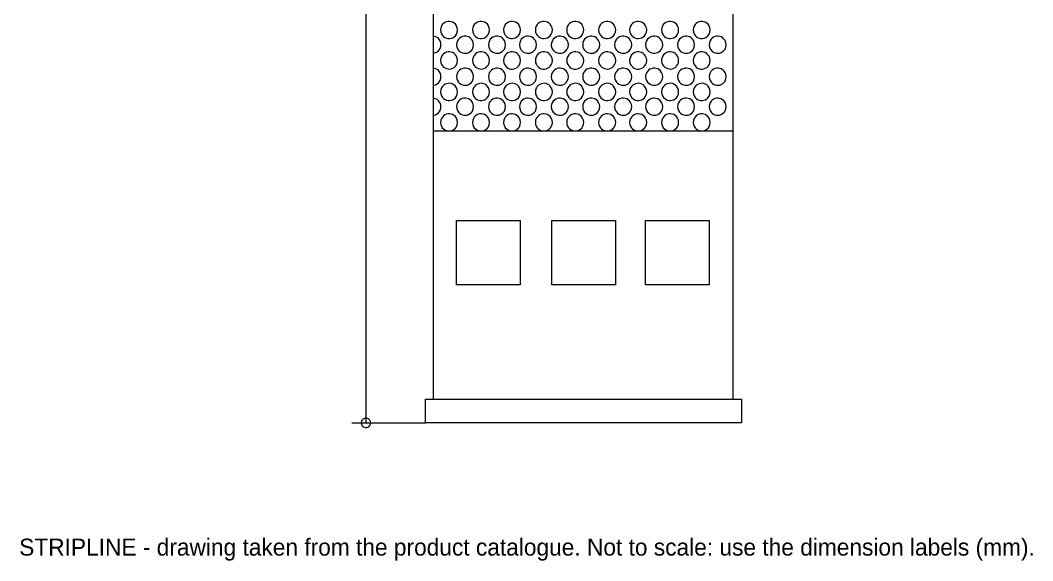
# Model space of a CAD drawing. Extents: x 0 to 239, y -13 to 254.
# Drawn here: x 0.2 to 238.8, y -13.2 to 114 of the extents above; entities that cross this region are included whole.
import ezdxf

# ---------------------------------------------------------------- set-up
doc = ezdxf.new("R2010")
doc.units = 0
doc.layers.add('GEOMETRY', color=7, linetype='Continuous')
doc.layers.add('NOTE', color=1, linetype='Continuous')

msp = doc.modelspace()

# ---------------------------------------------------------------- linework, layer by layer
at = {"layer": 'GEOMETRY', "lineweight": 13}
msp.add_lwpolyline([(81.69, 220.51), (81.69, 19.24)], dxfattribs=at)
at = {"layer": 'GEOMETRY', "lineweight": 20}
for points in [[(168.13, 190.35), (168.13, 24.86), (170.22, 24.86), (170.22, 19.24), (95.73, 19.24), (95.73, 24.86), (97.59, 24.86), (97.59, 190.35)], [(97.59, 106.27), (98.09, 106.41), (98.48, 106.6), (98.81, 106.85), (99.06, 107.16), (99.24, 107.51), (99.35, 107.89), (99.38, 108.28), (99.35, 108.67), (99.24, 109.05), (99.06, 109.4), (98.81, 109.71), (98.48, 109.97), (98.09, 110.17), (97.59, 110.27)], [(97.59, 98.73), (98.09, 98.86), (98.48, 99.06), (98.81, 99.32), (99.06, 99.63), (99.24, 99.98), (99.35, 100.36), (99.38, 100.75), (99.35, 101.14), (99.24, 101.51), (99.06, 101.86), (98.81, 102.17), (98.48, 102.43), (98.09, 102.62), (97.59, 102.75)], [(97.59, 91.68), (98.09, 91.81), (98.49, 92.01), (98.81, 92.28), (99.06, 92.59), (99.25, 92.93), (99.35, 93.31), (99.39, 93.69), (99.35, 94.07), (99.25, 94.44), (99.06, 94.79), (98.81, 95.1), (98.49, 95.36), (98.09, 95.57), (97.59, 95.7)], [(97.59, 88.02), (168.13, 88.02)], [(97.59, 24.86), (168.13, 24.86)], [(78.37, 19.24), (95.72, 19.24)]]:
    msp.add_lwpolyline(points, dxfattribs=at)
for points in [[(103.31, 111.76), (103.24, 112.26), (103.04, 112.76), (102.81, 113.11), (102.51, 113.38), (102.18, 113.57), (101.81, 113.7), (101.43, 113.75), (101.04, 113.73), (100.66, 113.65), (100.3, 113.5), (99.98, 113.28), (99.7, 113), (99.49, 112.66), (99.35, 112.26), (99.29, 111.76), (99.35, 111.23), (99.51, 110.82), (99.73, 110.48), (100.01, 110.2), (100.32, 109.98), (100.67, 109.83), (101.04, 109.75), (101.42, 109.74), (101.79, 109.79), (102.15, 109.92), (102.49, 110.11), (102.79, 110.39), (103.04, 110.73), (103.24, 111.23), (103.31, 111.76)], [(110.83, 111.76), (110.76, 112.26), (110.56, 112.76), (110.32, 113.11), (110.03, 113.38), (109.69, 113.58), (109.32, 113.7), (108.94, 113.75), (108.56, 113.74), (108.18, 113.65), (107.82, 113.5), (107.5, 113.28), (107.23, 113), (107.01, 112.66), (106.87, 112.26), (106.8, 111.76), (106.87, 111.23), (107.02, 110.83), (107.24, 110.49), (107.52, 110.21), (107.84, 109.99), (108.18, 109.84), (108.55, 109.75), (108.93, 109.74), (109.31, 109.79), (109.67, 109.91), (110, 110.11), (110.3, 110.38), (110.56, 110.73), (110.76, 111.23), (110.83, 111.76)], [(118.14, 111.76), (118.08, 112.26), (117.88, 112.76), (117.63, 113.1), (117.33, 113.37), (116.99, 113.57), (116.62, 113.7), (116.24, 113.75), (115.86, 113.74), (115.48, 113.66), (115.13, 113.51), (114.81, 113.29), (114.54, 113.01), (114.32, 112.67), (114.18, 112.26), (114.12, 111.76), (114.18, 111.23), (114.33, 110.83), (114.55, 110.49), (114.82, 110.21), (115.13, 109.99), (115.47, 109.84), (115.84, 109.75), (116.22, 109.74), (116.59, 109.79), (116.96, 109.91), (117.3, 110.11), (117.61, 110.38), (117.88, 110.73), (118.08, 111.23), (118.14, 111.76)], [(125.66, 111.76), (125.59, 112.26), (125.39, 112.76), (125.15, 113.1), (124.85, 113.37), (124.51, 113.57), (124.14, 113.7), (123.76, 113.75), (123.37, 113.74), (123, 113.66), (122.64, 113.51), (122.32, 113.29), (122.05, 113.01), (121.84, 112.67), (121.7, 112.26), (121.63, 111.76), (121.7, 111.23), (121.85, 110.83), (122.07, 110.49), (122.33, 110.21), (122.65, 109.99), (122.99, 109.84), (123.36, 109.75), (123.73, 109.74), (124.11, 109.79), (124.47, 109.91), (124.82, 110.11), (125.13, 110.38), (125.39, 110.73), (125.59, 111.23), (125.66, 111.76)], [(133.04, 111.76), (132.97, 112.26), (132.77, 112.76), (132.54, 113.11), (132.24, 113.38), (131.91, 113.57), (131.54, 113.7), (131.16, 113.75), (130.77, 113.73), (130.39, 113.65), (130.03, 113.5), (129.71, 113.28), (129.44, 113), (129.22, 112.66), (129.08, 112.26), (129.02, 111.76), (129.08, 111.23), (129.24, 110.82), (129.46, 110.48), (129.74, 110.2), (130.06, 109.98), (130.4, 109.83), (130.77, 109.75), (131.15, 109.74), (131.52, 109.79), (131.88, 109.92), (132.22, 110.11), (132.52, 110.39), (132.77, 110.73), (132.97, 111.23), (133.04, 111.76)], [(140.56, 111.76), (140.49, 112.26), (140.29, 112.76), (140.05, 113.11), (139.76, 113.38), (139.42, 113.58), (139.05, 113.7), (138.67, 113.75), (138.29, 113.74), (137.91, 113.65), (137.55, 113.5), (137.23, 113.28), (136.96, 113), (136.74, 112.66), (136.6, 112.26), (136.53, 111.76), (136.6, 111.23), (136.76, 110.83), (136.98, 110.49), (137.25, 110.21), (137.57, 109.99), (137.92, 109.84), (138.28, 109.75), (138.66, 109.74), (139.04, 109.79), (139.4, 109.91), (139.73, 110.11), (140.04, 110.38), (140.29, 110.73), (140.49, 111.23), (140.56, 111.76)], [(147.87, 111.76), (147.81, 112.26), (147.61, 112.76), (147.36, 113.11), (147.06, 113.38), (146.72, 113.58), (146.35, 113.7), (145.97, 113.75), (145.59, 113.74), (145.22, 113.66), (144.87, 113.51), (144.55, 113.29), (144.28, 113.01), (144.06, 112.67), (143.91, 112.26), (143.85, 111.76), (143.91, 111.23), (144.08, 110.83), (144.3, 110.48), (144.57, 110.2), (144.88, 109.99), (145.22, 109.84), (145.59, 109.75), (145.96, 109.73), (146.33, 109.79), (146.69, 109.91), (147.03, 110.11), (147.34, 110.38), (147.61, 110.73), (147.81, 111.23), (147.87, 111.76)], [(155.39, 111.76), (155.32, 112.26), (155.12, 112.76), (154.89, 113.11), (154.59, 113.38), (154.26, 113.57), (153.89, 113.7), (153.51, 113.75), (153.12, 113.73), (152.74, 113.65), (152.38, 113.5), (152.06, 113.28), (151.78, 113), (151.57, 112.66), (151.43, 112.26), (151.37, 111.76), (151.43, 111.23), (151.59, 110.82), (151.81, 110.48), (152.09, 110.2), (152.4, 109.98), (152.75, 109.83), (153.12, 109.75), (153.5, 109.74), (153.87, 109.79), (154.23, 109.92), (154.57, 110.11), (154.87, 110.39), (155.12, 110.73), (155.32, 111.23), (155.39, 111.76)], [(162.84, 111.76), (162.77, 112.26), (162.57, 112.76), (162.32, 113.11), (162.02, 113.38), (161.68, 113.58), (161.32, 113.7), (160.94, 113.75), (160.56, 113.74), (160.19, 113.66), (159.84, 113.51), (159.52, 113.29), (159.25, 113.01), (159.03, 112.67), (158.88, 112.26), (158.81, 111.76), (158.88, 111.23), (159.04, 110.83), (159.26, 110.48), (159.53, 110.2), (159.85, 109.99), (160.19, 109.84), (160.55, 109.75), (160.92, 109.73), (161.29, 109.79), (161.66, 109.91), (162, 110.11), (162.31, 110.38), (162.57, 110.73), (162.77, 111.23), (162.84, 111.76)], [(107.07, 108.27), (107, 108.8), (106.8, 109.27), (106.56, 109.62), (106.27, 109.9), (105.94, 110.1), (105.59, 110.23), (105.22, 110.3), (104.84, 110.29), (104.47, 110.21), (104.11, 110.06), (103.79, 109.85), (103.51, 109.57), (103.28, 109.22), (103.11, 108.8), (103.04, 108.27), (103.11, 107.74), (103.27, 107.34), (103.49, 107), (103.77, 106.72), (104.09, 106.51), (104.44, 106.36), (104.81, 106.28), (105.19, 106.27), (105.56, 106.32), (105.92, 106.45), (106.26, 106.65), (106.55, 106.92), (106.8, 107.27), (107, 107.74), (107.07, 108.27)], [(114.62, 108.27), (114.55, 108.8), (114.32, 109.27), (114.07, 109.63), (113.78, 109.91), (113.44, 110.12), (113.08, 110.24), (112.71, 110.3), (112.33, 110.28), (111.96, 110.2), (111.61, 110.04), (111.29, 109.83), (111.01, 109.55), (110.79, 109.2), (110.63, 108.8), (110.56, 108.27), (110.63, 107.74), (110.79, 107.34), (111.01, 107.01), (111.29, 106.73), (111.61, 106.52), (111.96, 106.37), (112.33, 106.28), (112.71, 106.27), (113.08, 106.32), (113.44, 106.45), (113.77, 106.65), (114.07, 106.92), (114.32, 107.27), (114.55, 107.74), (114.62, 108.27)], [(121.9, 108.27), (121.83, 108.8), (121.63, 109.27), (121.38, 109.62), (121.08, 109.9), (120.75, 110.11), (120.39, 110.24), (120.01, 110.3), (119.64, 110.29), (119.27, 110.21), (118.92, 110.06), (118.6, 109.84), (118.32, 109.56), (118.1, 109.21), (117.94, 108.8), (117.88, 108.27), (117.94, 107.74), (118.1, 107.34), (118.32, 107), (118.59, 106.72), (118.91, 106.51), (119.26, 106.36), (119.62, 106.28), (120, 106.27), (120.38, 106.32), (120.74, 106.45), (121.08, 106.65), (121.38, 106.92), (121.63, 107.27), (121.83, 107.74), (121.9, 108.27)], [(129.42, 108.27), (129.35, 108.8), (129.15, 109.27), (128.89, 109.63), (128.59, 109.9), (128.26, 110.11), (127.9, 110.24), (127.53, 110.3), (127.16, 110.29), (126.79, 110.21), (126.45, 110.06), (126.13, 109.84), (125.85, 109.56), (125.63, 109.21), (125.46, 108.8), (125.39, 108.27), (125.46, 107.74), (125.62, 107.34), (125.85, 107), (126.12, 106.72), (126.44, 106.51), (126.78, 106.36), (127.15, 106.28), (127.52, 106.27), (127.89, 106.32), (128.25, 106.45), (128.59, 106.65), (128.89, 106.92), (129.15, 107.27), (129.35, 107.74), (129.42, 108.27)], [(136.8, 108.27), (136.73, 108.8), (136.53, 109.27), (136.29, 109.62), (136, 109.9), (135.68, 110.1), (135.32, 110.23), (134.95, 110.3), (134.57, 110.29), (134.2, 110.21), (133.85, 110.06), (133.52, 109.85), (133.24, 109.57), (133.01, 109.22), (132.84, 108.8), (132.78, 108.27), (132.84, 107.74), (133, 107.34), (133.23, 107), (133.5, 106.72), (133.82, 106.51), (134.17, 106.36), (134.54, 106.28), (134.92, 106.27), (135.3, 106.32), (135.66, 106.45), (135.99, 106.65), (136.29, 106.92), (136.53, 107.27), (136.73, 107.74), (136.8, 108.27)], [(144.35, 108.27), (144.25, 108.8), (144.05, 109.27), (143.8, 109.63), (143.51, 109.91), (143.17, 110.12), (142.82, 110.24), (142.44, 110.3), (142.06, 110.28), (141.69, 110.2), (141.34, 110.04), (141.02, 109.83), (140.74, 109.55), (140.52, 109.2), (140.36, 108.8), (140.29, 108.27), (140.36, 107.74), (140.52, 107.34), (140.74, 107.01), (141.02, 106.73), (141.34, 106.52), (141.69, 106.37), (142.06, 106.28), (142.44, 106.27), (142.81, 106.32), (143.17, 106.45), (143.5, 106.65), (143.8, 106.92), (144.05, 107.27), (144.25, 107.74), (144.35, 108.27)], [(151.63, 108.27), (151.57, 108.8), (151.37, 109.27), (151.13, 109.62), (150.84, 109.9), (150.51, 110.1), (150.15, 110.23), (149.78, 110.3), (149.4, 110.29), (149.03, 110.21), (148.68, 110.06), (148.36, 109.85), (148.07, 109.57), (147.84, 109.22), (147.67, 108.8), (147.61, 108.27), (147.67, 107.74), (147.83, 107.34), (148.06, 107), (148.34, 106.72), (148.66, 106.51), (149.01, 106.36), (149.38, 106.28), (149.76, 106.27), (150.13, 106.33), (150.49, 106.45), (150.82, 106.65), (151.12, 106.92), (151.37, 107.27), (151.57, 107.74), (151.63, 108.27)], [(159.15, 108.27), (159.08, 108.8), (158.88, 109.27), (158.64, 109.62), (158.35, 109.9), (158.03, 110.1), (157.67, 110.23), (157.3, 110.3), (156.92, 110.29), (156.55, 110.21), (156.19, 110.06), (155.87, 109.85), (155.59, 109.57), (155.36, 109.22), (155.19, 108.8), (155.12, 108.27), (155.19, 107.74), (155.35, 107.34), (155.57, 107), (155.85, 106.72), (156.17, 106.51), (156.52, 106.36), (156.89, 106.28), (157.27, 106.27), (157.65, 106.32), (158.01, 106.45), (158.34, 106.65), (158.63, 106.92), (158.88, 107.27), (159.08, 107.74), (159.15, 108.27)], [(166.6, 108.27), (166.53, 108.8), (166.33, 109.27), (166.08, 109.62), (165.78, 109.9), (165.44, 110.11), (165.08, 110.24), (164.71, 110.3), (164.34, 110.29), (163.98, 110.21), (163.63, 110.06), (163.31, 109.84), (163.03, 109.56), (162.81, 109.21), (162.64, 108.8), (162.57, 108.27), (162.64, 107.74), (162.8, 107.34), (163.03, 107), (163.3, 106.72), (163.62, 106.51), (163.96, 106.36), (164.33, 106.28), (164.7, 106.27), (165.07, 106.32), (165.43, 106.45), (165.77, 106.65), (166.07, 106.92), (166.33, 107.27), (166.53, 107.74), (166.6, 108.27)], [(103.31, 104.58), (103.24, 105.11), (103.04, 105.58), (102.79, 105.93), (102.49, 106.21), (102.16, 106.41), (101.8, 106.54), (101.43, 106.6), (101.05, 106.59), (100.69, 106.5), (100.34, 106.35), (100.02, 106.14), (99.75, 105.86), (99.52, 105.51), (99.35, 105.11), (99.29, 104.58), (99.35, 104.05), (99.51, 103.64), (99.74, 103.3), (100.02, 103.02), (100.34, 102.8), (100.69, 102.65), (101.06, 102.57), (101.43, 102.55), (101.81, 102.61), (102.17, 102.74), (102.5, 102.94), (102.8, 103.22), (103.04, 103.58), (103.24, 104.05), (103.31, 104.58)], [(110.83, 104.58), (110.76, 105.11), (110.56, 105.58), (110.3, 105.94), (110, 106.22), (109.67, 106.42), (109.31, 106.55), (108.94, 106.6), (108.57, 106.58), (108.2, 106.5), (107.86, 106.35), (107.54, 106.13), (107.26, 105.85), (107.04, 105.51), (106.87, 105.11), (106.8, 104.58), (106.87, 104.05), (107.03, 103.65), (107.25, 103.3), (107.53, 103.02), (107.85, 102.81), (108.2, 102.65), (108.57, 102.57), (108.95, 102.55), (109.33, 102.61), (109.69, 102.74), (110.02, 102.94), (110.31, 103.22), (110.56, 103.58), (110.76, 104.05), (110.83, 104.58)], [(118.14, 104.58), (118.08, 105.11), (117.88, 105.58), (117.62, 105.93), (117.32, 106.21), (116.99, 106.41), (116.62, 106.54), (116.25, 106.6), (115.87, 106.58), (115.5, 106.5), (115.16, 106.35), (114.84, 106.14), (114.56, 105.86), (114.34, 105.52), (114.18, 105.11), (114.12, 104.58), (114.18, 104.05), (114.34, 103.64), (114.57, 103.29), (114.84, 103.01), (115.16, 102.79), (115.51, 102.64), (115.88, 102.56), (116.25, 102.55), (116.63, 102.61), (116.99, 102.74), (117.32, 102.95), (117.62, 103.23), (117.88, 103.58), (118.08, 104.05), (118.14, 104.58)], [(125.66, 104.58), (125.59, 105.11), (125.39, 105.58), (125.14, 105.93), (124.84, 106.21), (124.51, 106.41), (124.14, 106.54), (123.77, 106.59), (123.39, 106.58), (123.02, 106.5), (122.67, 106.35), (122.35, 106.14), (122.08, 105.86), (121.86, 105.51), (121.7, 105.11), (121.63, 104.58), (121.7, 104.05), (121.86, 103.64), (122.08, 103.29), (122.36, 103.01), (122.68, 102.79), (123.03, 102.64), (123.4, 102.56), (123.77, 102.55), (124.15, 102.61), (124.51, 102.74), (124.84, 102.95), (125.14, 103.23), (125.39, 103.58), (125.59, 104.05), (125.66, 104.58)], [(133.04, 104.58), (132.97, 105.11), (132.77, 105.58), (132.52, 105.93), (132.22, 106.21), (131.89, 106.41), (131.53, 106.54), (131.16, 106.6), (130.79, 106.59), (130.42, 106.5), (130.07, 106.35), (129.76, 106.14), (129.48, 105.86), (129.25, 105.51), (129.08, 105.11), (129.02, 104.58), (129.08, 104.05), (129.25, 103.63), (129.48, 103.28), (129.77, 103), (130.09, 102.79), (130.44, 102.64), (130.81, 102.56), (131.19, 102.55), (131.56, 102.62), (131.92, 102.75), (132.25, 102.95), (132.54, 103.23), (132.77, 103.58), (132.97, 104.05), (133.04, 104.58)], [(140.56, 104.58), (140.49, 105.11), (140.29, 105.58), (140.03, 105.94), (139.73, 106.22), (139.4, 106.42), (139.04, 106.55), (138.67, 106.6), (138.3, 106.59), (137.93, 106.5), (137.59, 106.35), (137.27, 106.13), (137, 105.85), (136.77, 105.51), (136.6, 105.11), (136.53, 104.58), (136.6, 104.05), (136.76, 103.65), (136.99, 103.3), (137.26, 103.02), (137.58, 102.81), (137.94, 102.65), (138.31, 102.57), (138.68, 102.55), (139.06, 102.61), (139.42, 102.74), (139.75, 102.94), (140.04, 103.22), (140.29, 103.58), (140.49, 104.05), (140.56, 104.58)], [(147.87, 104.58), (147.81, 105.11), (147.61, 105.58), (147.34, 105.93), (147.04, 106.21), (146.7, 106.42), (146.34, 106.54), (145.98, 106.6), (145.61, 106.59), (145.25, 106.51), (144.91, 106.36), (144.59, 106.14), (144.32, 105.86), (144.09, 105.52), (143.91, 105.11), (143.85, 104.58), (143.91, 104.05), (144.08, 103.64), (144.31, 103.29), (144.59, 103.01), (144.91, 102.79), (145.25, 102.64), (145.62, 102.56), (145.99, 102.55), (146.36, 102.61), (146.72, 102.74), (147.05, 102.95), (147.35, 103.23), (147.61, 103.58), (147.81, 104.05), (147.87, 104.58)], [(155.39, 104.58), (155.32, 105.11), (155.12, 105.58), (154.87, 105.93), (154.57, 106.21), (154.24, 106.41), (153.88, 106.54), (153.51, 106.6), (153.13, 106.59), (152.77, 106.5), (152.42, 106.35), (152.1, 106.14), (151.82, 105.86), (151.6, 105.51), (151.43, 105.11), (151.37, 104.58), (151.43, 104.05), (151.59, 103.64), (151.82, 103.3), (152.1, 103.02), (152.42, 102.8), (152.77, 102.65), (153.14, 102.57), (153.51, 102.55), (153.89, 102.61), (154.25, 102.74), (154.58, 102.94), (154.88, 103.22), (155.12, 103.58), (155.32, 104.05), (155.39, 104.58)], [(162.84, 104.58), (162.77, 105.11), (162.57, 105.58), (162.31, 105.93), (162, 106.21), (161.67, 106.41), (161.31, 106.54), (160.94, 106.6), (160.57, 106.59), (160.21, 106.51), (159.87, 106.36), (159.56, 106.14), (159.28, 105.86), (159.05, 105.52), (158.88, 105.11), (158.81, 104.58), (158.88, 104.05), (159.05, 103.64), (159.28, 103.29), (159.56, 103.01), (159.87, 102.79), (160.22, 102.64), (160.58, 102.56), (160.96, 102.55), (161.33, 102.61), (161.68, 102.74), (162.02, 102.95), (162.32, 103.23), (162.57, 103.58), (162.77, 104.05), (162.84, 104.58)], [(107.07, 100.75), (107, 101.25), (106.8, 101.75), (106.56, 102.1), (106.27, 102.37), (105.93, 102.57), (105.56, 102.69), (105.18, 102.74), (104.79, 102.73), (104.41, 102.64), (104.06, 102.49), (103.74, 102.27), (103.46, 102), (103.25, 101.65), (103.11, 101.25), (103.04, 100.75), (103.11, 100.22), (103.27, 99.82), (103.49, 99.47), (103.77, 99.19), (104.08, 98.98), (104.43, 98.83), (104.8, 98.74), (105.17, 98.73), (105.55, 98.78), (105.91, 98.91), (106.24, 99.11), (106.55, 99.38), (106.8, 99.73), (107, 100.22), (107.07, 100.75)], [(114.62, 100.75), (114.55, 101.25), (114.32, 101.75), (114.08, 102.1), (113.78, 102.37), (113.44, 102.57), (113.08, 102.69), (112.7, 102.75), (112.31, 102.73), (111.94, 102.64), (111.58, 102.49), (111.26, 102.27), (110.99, 101.99), (110.77, 101.65), (110.63, 101.25), (110.56, 100.75), (110.63, 100.22), (110.78, 99.82), (111, 99.48), (111.28, 99.2), (111.59, 98.99), (111.94, 98.83), (112.31, 98.75), (112.69, 98.73), (113.06, 98.78), (113.42, 98.9), (113.76, 99.1), (114.06, 99.37), (114.32, 99.73), (114.55, 100.22), (114.62, 100.75)], [(121.9, 100.75), (121.83, 101.25), (121.63, 101.75), (121.39, 102.1), (121.09, 102.37), (120.75, 102.56), (120.38, 102.69), (120, 102.74), (119.61, 102.73), (119.24, 102.65), (118.88, 102.5), (118.57, 102.28), (118.29, 102), (118.08, 101.66), (117.94, 101.25), (117.88, 100.75), (117.94, 100.22), (118.09, 99.82), (118.31, 99.48), (118.58, 99.2), (118.89, 98.98), (119.23, 98.83), (119.6, 98.75), (119.98, 98.73), (120.35, 98.78), (120.72, 98.91), (121.06, 99.1), (121.37, 99.38), (121.63, 99.73), (121.83, 100.22), (121.9, 100.75)], [(129.42, 100.75), (129.35, 101.25), (129.15, 101.75), (128.9, 102.1), (128.59, 102.37), (128.26, 102.57), (127.89, 102.69), (127.51, 102.75), (127.13, 102.73), (126.76, 102.65), (126.42, 102.5), (126.1, 102.28), (125.83, 102), (125.61, 101.66), (125.46, 101.25), (125.39, 100.75), (125.46, 100.22), (125.62, 99.82), (125.84, 99.48), (126.11, 99.2), (126.43, 98.98), (126.77, 98.83), (127.13, 98.74), (127.5, 98.73), (127.87, 98.78), (128.23, 98.91), (128.57, 99.1), (128.88, 99.38), (129.15, 99.73), (129.35, 100.22), (129.42, 100.75)], [(136.8, 100.75), (136.73, 101.25), (136.53, 101.75), (136.29, 102.1), (136, 102.37), (135.66, 102.57), (135.3, 102.69), (134.91, 102.74), (134.53, 102.73), (134.15, 102.64), (133.79, 102.49), (133.47, 102.27), (133.19, 102), (132.98, 101.65), (132.84, 101.25), (132.78, 100.75), (132.84, 100.22), (133, 99.82), (133.22, 99.47), (133.5, 99.19), (133.81, 98.98), (134.16, 98.83), (134.53, 98.74), (134.9, 98.73), (135.28, 98.78), (135.64, 98.91), (135.98, 99.11), (136.28, 99.38), (136.53, 99.73), (136.73, 100.22), (136.8, 100.75)], [(144.35, 100.75), (144.25, 101.25), (144.05, 101.75), (143.81, 102.1), (143.51, 102.37), (143.17, 102.57), (142.81, 102.69), (142.43, 102.75), (142.04, 102.73), (141.67, 102.64), (141.31, 102.49), (140.99, 102.27), (140.72, 101.99), (140.5, 101.65), (140.36, 101.25), (140.29, 100.75), (140.36, 100.22), (140.51, 99.82), (140.73, 99.48), (141.01, 99.2), (141.33, 98.99), (141.67, 98.83), (142.04, 98.75), (142.42, 98.73), (142.79, 98.78), (143.16, 98.9), (143.49, 99.1), (143.79, 99.37), (144.05, 99.73), (144.25, 100.22), (144.35, 100.75)], [(151.63, 100.75), (151.57, 101.25), (151.37, 101.75), (151.13, 102.1), (150.83, 102.37), (150.5, 102.57), (150.13, 102.69), (149.75, 102.74), (149.36, 102.73), (148.98, 102.64), (148.62, 102.49), (148.3, 102.27), (148.03, 102), (147.81, 101.65), (147.67, 101.25), (147.61, 100.75), (147.67, 100.22), (147.83, 99.82), (148.05, 99.47), (148.33, 99.19), (148.65, 98.98), (148.99, 98.83), (149.36, 98.74), (149.74, 98.73), (150.11, 98.78), (150.47, 98.91), (150.81, 99.11), (151.11, 99.38), (151.37, 99.73), (151.57, 100.22), (151.63, 100.75)], [(159.15, 100.75), (159.08, 101.25), (158.88, 101.75), (158.64, 102.1), (158.35, 102.37), (158.01, 102.57), (157.64, 102.69), (157.26, 102.74), (156.87, 102.73), (156.5, 102.64), (156.14, 102.49), (155.82, 102.27), (155.54, 102), (155.33, 101.65), (155.19, 101.25), (155.12, 100.75), (155.19, 100.22), (155.35, 99.82), (155.57, 99.47), (155.85, 99.19), (156.16, 98.98), (156.51, 98.83), (156.88, 98.74), (157.25, 98.73), (157.63, 98.78), (157.99, 98.91), (158.33, 99.11), (158.63, 99.38), (158.88, 99.73), (159.08, 100.22), (159.15, 100.75)], [(166.6, 100.75), (166.53, 101.25), (166.33, 101.75), (166.08, 102.1), (165.78, 102.37), (165.44, 102.57), (165.07, 102.69), (164.7, 102.75), (164.32, 102.73), (163.95, 102.65), (163.6, 102.5), (163.28, 102.28), (163.01, 102), (162.79, 101.66), (162.64, 101.25), (162.57, 100.75), (162.64, 100.22), (162.8, 99.82), (163.02, 99.48), (163.29, 99.2), (163.61, 98.98), (163.95, 98.83), (164.31, 98.74), (164.68, 98.73), (165.06, 98.78), (165.42, 98.91), (165.76, 99.1), (166.06, 99.38), (166.33, 99.73), (166.53, 100.22), (166.6, 100.75)], [(103.31, 97.16), (103.24, 97.7), (103.04, 98.16), (102.8, 98.51), (102.52, 98.79), (102.19, 98.99), (101.83, 99.13), (101.46, 99.19), (101.08, 99.18), (100.71, 99.1), (100.36, 98.96), (100.03, 98.74), (99.75, 98.46), (99.52, 98.11), (99.35, 97.7), (99.29, 97.16), (99.35, 96.63), (99.52, 96.23), (99.75, 95.89), (100.02, 95.61), (100.34, 95.39), (100.69, 95.24), (101.05, 95.16), (101.43, 95.14), (101.8, 95.2), (102.15, 95.33), (102.49, 95.53), (102.79, 95.81), (103.04, 96.17), (103.24, 96.63), (103.31, 97.16)], [(110.83, 97.16), (110.76, 97.7), (110.56, 98.16), (110.31, 98.52), (110.02, 98.8), (109.69, 99.01), (109.33, 99.14), (108.95, 99.19), (108.57, 99.17), (108.2, 99.09), (107.85, 98.94), (107.53, 98.72), (107.25, 98.44), (107.03, 98.1), (106.87, 97.7), (106.8, 97.16), (106.87, 96.63), (107.04, 96.23), (107.26, 95.89), (107.54, 95.62), (107.86, 95.4), (108.2, 95.24), (108.57, 95.16), (108.94, 95.14), (109.31, 95.19), (109.67, 95.32), (110, 95.52), (110.3, 95.8), (110.56, 96.17), (110.76, 96.63), (110.83, 97.16)], [(118.14, 97.16), (118.08, 97.7), (117.88, 98.16), (117.62, 98.52), (117.32, 98.8), (116.99, 99), (116.62, 99.13), (116.25, 99.19), (115.87, 99.18), (115.5, 99.1), (115.16, 98.95), (114.84, 98.73), (114.56, 98.45), (114.34, 98.1), (114.18, 97.7), (114.12, 97.16), (114.18, 96.63), (114.34, 96.23), (114.56, 95.89), (114.84, 95.61), (115.15, 95.39), (115.5, 95.24), (115.87, 95.16), (116.25, 95.15), (116.62, 95.21), (116.98, 95.33), (117.32, 95.54), (117.62, 95.81), (117.88, 96.17), (118.08, 96.63), (118.14, 97.16)], [(125.66, 97.16), (125.59, 97.7), (125.39, 98.16), (125.14, 98.52), (124.84, 98.8), (124.5, 99), (124.14, 99.13), (123.77, 99.19), (123.39, 99.18), (123.02, 99.1), (122.67, 98.95), (122.36, 98.73), (122.08, 98.45), (121.86, 98.1), (121.7, 97.7), (121.63, 97.16), (121.7, 96.63), (121.86, 96.23), (122.08, 95.89), (122.35, 95.61), (122.67, 95.39), (123.02, 95.24), (123.39, 95.16), (123.77, 95.15), (124.14, 95.21), (124.5, 95.33), (124.84, 95.54), (125.14, 95.81), (125.39, 96.17), (125.59, 96.63), (125.66, 97.16)], [(133.04, 97.16), (132.97, 97.7), (132.77, 98.16), (132.54, 98.51), (132.25, 98.79), (131.92, 98.99), (131.56, 99.13), (131.19, 99.19), (130.81, 99.18), (130.44, 99.1), (130.09, 98.95), (129.77, 98.74), (129.48, 98.46), (129.25, 98.11), (129.08, 97.7), (129.02, 97.16), (129.08, 96.63), (129.25, 96.23), (129.48, 95.89), (129.76, 95.61), (130.07, 95.39), (130.42, 95.24), (130.78, 95.16), (131.16, 95.14), (131.53, 95.2), (131.88, 95.33), (132.22, 95.53), (132.52, 95.81), (132.77, 96.17), (132.97, 96.63), (133.04, 97.16)], [(140.56, 97.16), (140.49, 97.7), (140.29, 98.16), (140.04, 98.52), (139.75, 98.8), (139.42, 99.01), (139.06, 99.14), (138.68, 99.19), (138.3, 99.17), (137.93, 99.09), (137.58, 98.94), (137.26, 98.72), (136.99, 98.44), (136.76, 98.1), (136.6, 97.7), (136.53, 97.16), (136.6, 96.63), (136.77, 96.23), (136.99, 95.89), (137.27, 95.61), (137.59, 95.4), (137.93, 95.24), (138.3, 95.16), (138.67, 95.14), (139.04, 95.2), (139.4, 95.32), (139.73, 95.52), (140.03, 95.81), (140.29, 96.17), (140.49, 96.63), (140.56, 97.16)], [(147.87, 97.16), (147.81, 97.7), (147.61, 98.16), (147.35, 98.52), (147.05, 98.8), (146.72, 99), (146.36, 99.13), (145.99, 99.19), (145.62, 99.18), (145.25, 99.1), (144.91, 98.95), (144.59, 98.73), (144.31, 98.45), (144.08, 98.1), (143.91, 97.7), (143.85, 97.16), (143.91, 96.63), (144.09, 96.23), (144.32, 95.88), (144.59, 95.6), (144.91, 95.39), (145.25, 95.24), (145.61, 95.16), (145.98, 95.14), (146.34, 95.2), (146.7, 95.33), (147.04, 95.53), (147.34, 95.81), (147.61, 96.17), (147.81, 96.63), (147.87, 97.16)], [(155.39, 97.16), (155.32, 97.7), (155.12, 98.16), (154.88, 98.51), (154.6, 98.79), (154.27, 98.99), (153.91, 99.13), (153.54, 99.19), (153.16, 99.18), (152.79, 99.1), (152.44, 98.96), (152.11, 98.74), (151.83, 98.46), (151.6, 98.11), (151.43, 97.7), (151.37, 97.16), (151.43, 96.63), (151.6, 96.23), (151.82, 95.89), (152.1, 95.61), (152.42, 95.39), (152.77, 95.24), (153.13, 95.16), (153.51, 95.14), (153.88, 95.2), (154.23, 95.33), (154.57, 95.53), (154.87, 95.81), (155.12, 96.17), (155.32, 96.63), (155.39, 97.16)], [(162.84, 97.16), (162.77, 97.7), (162.57, 98.16), (162.32, 98.52), (162.02, 98.8), (161.68, 99), (161.33, 99.13), (160.96, 99.19), (160.58, 99.18), (160.22, 99.1), (159.87, 98.95), (159.55, 98.73), (159.28, 98.45), (159.05, 98.1), (158.88, 97.7), (158.81, 97.16), (158.88, 96.63), (159.05, 96.23), (159.28, 95.88), (159.56, 95.6), (159.87, 95.39), (160.21, 95.24), (160.57, 95.16), (160.94, 95.14), (161.31, 95.2), (161.67, 95.33), (162, 95.53), (162.31, 95.81), (162.57, 96.17), (162.77, 96.63), (162.84, 97.16)], [(107.07, 93.7), (107, 94.2), (106.8, 94.7), (106.55, 95.05), (106.24, 95.32), (105.91, 95.52), (105.55, 95.64), (105.17, 95.7), (104.8, 95.68), (104.43, 95.6), (104.08, 95.45), (103.76, 95.23), (103.49, 94.95), (103.27, 94.61), (103.11, 94.2), (103.04, 93.7), (103.11, 93.17), (103.27, 92.77), (103.49, 92.43), (103.76, 92.15), (104.08, 91.93), (104.43, 91.78), (104.79, 91.7), (105.17, 91.68), (105.54, 91.73), (105.91, 91.86), (106.24, 92.06), (106.55, 92.33), (106.8, 92.67), (107, 93.17), (107.07, 93.7)], [(114.62, 93.7), (114.55, 94.2), (114.32, 94.7), (114.06, 95.05), (113.76, 95.33), (113.42, 95.52), (113.06, 95.65), (112.69, 95.7), (112.31, 95.68), (111.94, 95.59), (111.59, 95.44), (111.28, 95.22), (111, 94.94), (110.78, 94.6), (110.63, 94.2), (110.56, 93.7), (110.63, 93.17), (110.78, 92.78), (111, 92.44), (111.28, 92.16), (111.59, 91.94), (111.94, 91.79), (112.31, 91.7), (112.69, 91.68), (113.06, 91.73), (113.42, 91.85), (113.76, 92.05), (114.06, 92.32), (114.32, 92.67), (114.55, 93.17), (114.62, 93.7)], [(121.9, 93.7), (121.83, 94.2), (121.63, 94.7), (121.37, 95.05), (121.06, 95.32), (120.71, 95.52), (120.35, 95.65), (119.97, 95.7), (119.6, 95.68), (119.23, 95.6), (118.89, 95.44), (118.58, 95.23), (118.31, 94.95), (118.09, 94.61), (117.94, 94.2), (117.88, 93.7), (117.94, 93.17), (118.09, 92.77), (118.31, 92.43), (118.58, 92.15), (118.89, 91.93), (119.23, 91.78), (119.6, 91.7), (119.97, 91.68), (120.35, 91.73), (120.71, 91.86), (121.06, 92.05), (121.37, 92.32), (121.63, 92.67), (121.83, 93.17), (121.9, 93.7)], [(129.42, 93.7), (129.35, 94.2), (129.15, 94.7), (128.88, 95.05), (128.57, 95.32), (128.23, 95.52), (127.87, 95.65), (127.5, 95.7), (127.13, 95.68), (126.77, 95.6), (126.43, 95.45), (126.11, 95.23), (125.84, 94.95), (125.62, 94.61), (125.46, 94.2), (125.39, 93.7), (125.46, 93.17), (125.62, 92.77), (125.84, 92.43), (126.11, 92.15), (126.42, 91.93), (126.77, 91.78), (127.13, 91.7), (127.5, 91.68), (127.87, 91.73), (128.23, 91.86), (128.57, 92.05), (128.88, 92.33), (129.15, 92.67), (129.35, 93.17), (129.42, 93.7)], [(136.8, 93.7), (136.73, 94.2), (136.53, 94.7), (136.28, 95.05), (135.98, 95.32), (135.64, 95.52), (135.28, 95.64), (134.9, 95.7), (134.53, 95.68), (134.16, 95.6), (133.81, 95.45), (133.5, 95.23), (133.22, 94.95), (133, 94.61), (132.84, 94.2), (132.78, 93.7), (132.84, 93.17), (133, 92.77), (133.22, 92.43), (133.49, 92.15), (133.81, 91.93), (134.16, 91.78), (134.53, 91.7), (134.9, 91.68), (135.28, 91.73), (135.64, 91.86), (135.98, 92.06), (136.28, 92.33), (136.53, 92.67), (136.73, 93.17), (136.8, 93.7)], [(144.35, 93.7), (144.25, 94.2), (144.05, 94.7), (143.79, 95.05), (143.49, 95.33), (143.16, 95.52), (142.79, 95.65), (142.42, 95.7), (142.04, 95.68), (141.67, 95.59), (141.33, 95.44), (141.01, 95.22), (140.73, 94.94), (140.51, 94.6), (140.36, 94.2), (140.29, 93.7), (140.36, 93.17), (140.51, 92.78), (140.73, 92.44), (141.01, 92.16), (141.32, 91.94), (141.67, 91.79), (142.04, 91.7), (142.42, 91.68), (142.79, 91.73), (143.16, 91.85), (143.49, 92.05), (143.79, 92.32), (144.05, 92.67), (144.25, 93.17), (144.35, 93.7)], [(151.63, 93.7), (151.57, 94.2), (151.37, 94.7), (151.11, 95.05), (150.81, 95.32), (150.47, 95.52), (150.11, 95.64), (149.74, 95.7), (149.36, 95.68), (148.99, 95.6), (148.65, 95.45), (148.33, 95.23), (148.05, 94.95), (147.83, 94.61), (147.67, 94.2), (147.61, 93.7), (147.67, 93.17), (147.83, 92.77), (148.05, 92.43), (148.33, 92.15), (148.64, 91.93), (148.99, 91.78), (149.36, 91.7), (149.74, 91.68), (150.11, 91.73), (150.47, 91.86), (150.81, 92.06), (151.11, 92.33), (151.37, 92.67), (151.57, 93.17), (151.63, 93.7)], [(159.15, 93.7), (159.08, 94.2), (158.88, 94.7), (158.63, 95.05), (158.32, 95.32), (157.99, 95.52), (157.63, 95.64), (157.25, 95.7), (156.88, 95.68), (156.51, 95.6), (156.16, 95.45), (155.84, 95.23), (155.57, 94.95), (155.35, 94.61), (155.19, 94.2), (155.12, 93.7), (155.19, 93.17), (155.35, 92.77), (155.57, 92.43), (155.84, 92.15), (156.16, 91.93), (156.51, 91.78), (156.87, 91.7), (157.25, 91.68), (157.63, 91.73), (157.99, 91.86), (158.32, 92.06), (158.62, 92.33), (158.88, 92.67), (159.08, 93.17), (159.15, 93.7)], [(166.6, 93.7), (166.53, 94.2), (166.33, 94.7), (166.06, 95.05), (165.76, 95.32), (165.42, 95.52), (165.05, 95.65), (164.68, 95.7), (164.31, 95.68), (163.95, 95.6), (163.61, 95.45), (163.29, 95.23), (163.02, 94.95), (162.8, 94.61), (162.64, 94.2), (162.57, 93.7), (162.64, 93.17), (162.8, 92.77), (163.02, 92.43), (163.29, 92.15), (163.61, 91.93), (163.95, 91.78), (164.31, 91.69), (164.68, 91.68), (165.05, 91.73), (165.41, 91.86), (165.75, 92.05), (166.06, 92.33), (166.33, 92.67), (166.53, 93.17), (166.6, 93.7)], [(103.31, 89.98), (103.24, 90.51), (103.04, 91.01), (102.79, 91.36), (102.49, 91.63), (102.15, 91.83), (101.79, 91.95), (101.42, 92.01), (101.04, 91.99), (100.67, 91.91), (100.32, 91.76), (100.01, 91.54), (99.73, 91.26), (99.51, 90.92), (99.35, 90.51), (99.29, 89.98), (99.35, 89.48), (99.49, 89.08), (99.7, 88.74), (99.98, 88.46), (100.3, 88.24), (100.66, 88.09), (101.04, 88.01), (101.42, 87.99), (101.81, 88.04), (102.17, 88.17), (102.51, 88.36), (102.81, 88.63), (103.04, 88.98), (103.24, 89.48), (103.31, 89.98)], [(110.83, 89.98), (110.76, 90.51), (110.56, 91.01), (110.3, 91.36), (110, 91.64), (109.67, 91.83), (109.3, 91.96), (108.93, 92.01), (108.55, 91.99), (108.18, 91.9), (107.83, 91.75), (107.52, 91.53), (107.24, 91.25), (107.02, 90.91), (106.87, 90.51), (106.8, 89.98), (106.87, 89.48), (107.01, 89.08), (107.23, 88.74), (107.5, 88.46), (107.82, 88.25), (108.18, 88.09), (108.55, 88.01), (108.94, 87.99), (109.32, 88.04), (109.69, 88.16), (110.02, 88.36), (110.32, 88.63), (110.56, 88.98), (110.76, 89.48), (110.83, 89.98)], [(118.14, 89.98), (118.08, 90.51), (117.88, 91.01), (117.61, 91.36), (117.3, 91.63), (116.96, 91.83), (116.59, 91.96), (116.21, 92.01), (115.84, 91.99), (115.47, 91.9), (115.13, 91.75), (114.82, 91.53), (114.55, 91.25), (114.33, 90.91), (114.18, 90.51), (114.12, 89.98), (114.18, 89.48), (114.32, 89.08), (114.53, 88.73), (114.81, 88.45), (115.12, 88.24), (115.48, 88.09), (115.85, 88.01), (116.24, 87.99), (116.62, 88.05), (116.99, 88.17), (117.33, 88.37), (117.63, 88.64), (117.88, 88.98), (118.08, 89.48), (118.14, 89.98)], [(125.66, 89.98), (125.59, 90.51), (125.39, 91.01), (125.13, 91.36), (124.82, 91.63), (124.47, 91.83), (124.11, 91.96), (123.73, 92.01), (123.36, 91.99), (122.99, 91.9), (122.65, 91.75), (122.33, 91.54), (122.07, 91.25), (121.85, 90.91), (121.7, 90.51), (121.63, 89.98), (121.7, 89.48), (121.84, 89.08), (122.05, 88.73), (122.32, 88.45), (122.64, 88.24), (123, 88.09), (123.37, 88.01), (123.76, 87.99), (124.14, 88.05), (124.51, 88.17), (124.85, 88.37), (125.15, 88.64), (125.39, 88.98), (125.59, 89.48), (125.66, 89.98)], [(133.04, 89.98), (132.97, 90.51), (132.77, 91.01), (132.52, 91.36), (132.22, 91.63), (131.88, 91.83), (131.52, 91.95), (131.15, 92.01), (130.77, 91.99), (130.4, 91.91), (130.05, 91.76), (129.74, 91.54), (129.46, 91.26), (129.24, 90.92), (129.08, 90.51), (129.02, 89.98), (129.08, 89.48), (129.22, 89.08), (129.44, 88.74), (129.71, 88.46), (130.03, 88.24), (130.39, 88.09), (130.77, 88.01), (131.15, 87.99), (131.54, 88.04), (131.91, 88.17), (132.24, 88.36), (132.54, 88.63), (132.77, 88.98), (132.97, 89.48), (133.04, 89.98)], [(140.56, 89.98), (140.49, 90.51), (140.29, 91.01), (140.04, 91.36), (139.73, 91.64), (139.4, 91.83), (139.03, 91.96), (138.66, 92.01), (138.28, 91.99), (137.91, 91.9), (137.57, 91.75), (137.25, 91.53), (136.98, 91.25), (136.75, 90.91), (136.6, 90.51), (136.53, 89.98), (136.6, 89.48), (136.74, 89.08), (136.96, 88.74), (137.23, 88.46), (137.56, 88.24), (137.91, 88.09), (138.29, 88.01), (138.67, 87.99), (139.05, 88.04), (139.42, 88.16), (139.75, 88.36), (140.05, 88.63), (140.29, 88.98), (140.49, 89.48), (140.56, 89.98)], [(147.87, 89.98), (147.81, 90.51), (147.61, 91.01), (147.34, 91.36), (147.03, 91.63), (146.69, 91.83), (146.33, 91.96), (145.96, 92.01), (145.59, 91.99), (145.22, 91.91), (144.88, 91.76), (144.57, 91.54), (144.3, 91.26), (144.08, 90.92), (143.91, 90.51), (143.85, 89.98), (143.91, 89.48), (144.06, 89.08), (144.28, 88.73), (144.55, 88.45), (144.87, 88.24), (145.22, 88.09), (145.59, 88), (145.97, 87.99), (146.35, 88.04), (146.71, 88.17), (147.05, 88.36), (147.35, 88.64), (147.61, 88.98), (147.81, 89.48), (147.87, 89.98)], [(155.39, 89.98), (155.32, 90.51), (155.12, 91.01), (154.87, 91.36), (154.57, 91.63), (154.23, 91.83), (153.87, 91.95), (153.5, 92.01), (153.12, 91.99), (152.75, 91.91), (152.4, 91.76), (152.09, 91.54), (151.81, 91.26), (151.59, 90.92), (151.43, 90.51), (151.37, 89.98), (151.43, 89.48), (151.57, 89.08), (151.78, 88.74), (152.06, 88.46), (152.38, 88.24), (152.74, 88.09), (153.12, 88.01), (153.5, 87.99), (153.89, 88.04), (154.25, 88.17), (154.59, 88.36), (154.88, 88.63), (155.12, 88.98), (155.32, 89.48), (155.39, 89.98)], [(162.84, 89.98), (162.77, 90.51), (162.57, 91.01), (162.3, 91.36), (161.99, 91.63), (161.65, 91.83), (161.29, 91.96), (160.92, 92.01), (160.55, 91.99), (160.19, 91.91), (159.84, 91.75), (159.53, 91.54), (159.26, 91.26), (159.04, 90.91), (158.88, 90.51), (158.81, 89.98), (158.88, 89.48), (159.03, 89.08), (159.25, 88.73), (159.52, 88.45), (159.84, 88.24), (160.19, 88.09), (160.56, 88), (160.94, 87.99), (161.32, 88.04), (161.68, 88.17), (162.02, 88.36), (162.32, 88.64), (162.57, 88.98), (162.77, 89.48), (162.84, 89.98)], [(103.08, 66.9), (118.01, 66.9), (118.01, 51.73), (103.08, 51.73), (103.08, 66.9)], [(125.52, 66.9), (140.49, 66.9), (140.49, 51.73), (125.52, 51.73), (125.52, 66.9)], [(147.61, 66.9), (162.57, 66.9), (162.57, 51.73), (147.61, 51.73), (147.61, 66.9)]]:
    msp.add_lwpolyline(points, close=True, dxfattribs=at)
at = {"layer": 'GEOMETRY', "lineweight": 13}
msp.add_lwpolyline([(82.82, 19.24), (82.76, 19.61), (82.59, 19.91), (82.44, 20.08), (82.27, 20.21), (82.09, 20.3), (81.9, 20.35), (81.71, 20.37), (81.52, 20.35), (81.34, 20.3), (81.17, 20.22), (81, 20.11), (80.86, 19.97), (80.73, 19.8), (80.63, 19.61), (80.59, 19.24), (80.63, 18.91), (80.72, 18.71), (80.84, 18.54), (80.99, 18.4), (81.16, 18.28), (81.34, 18.2), (81.53, 18.15), (81.73, 18.13), (81.93, 18.15), (82.12, 18.2), (82.29, 18.3), (82.45, 18.43), (82.59, 18.61), (82.76, 18.91), (82.82, 19.24)], close=True, dxfattribs=at)

# ---------------------------------------------------------------- texts
at = {"layer": 'NOTE'}
msp.add_text('STRIPLINE - drawing taken from the product catalogue. Not to scale: use the dimension labels (mm).', height=4, dxfattribs=at).set_placement((0, -12))

doc.saveas('drawing.dxf')
